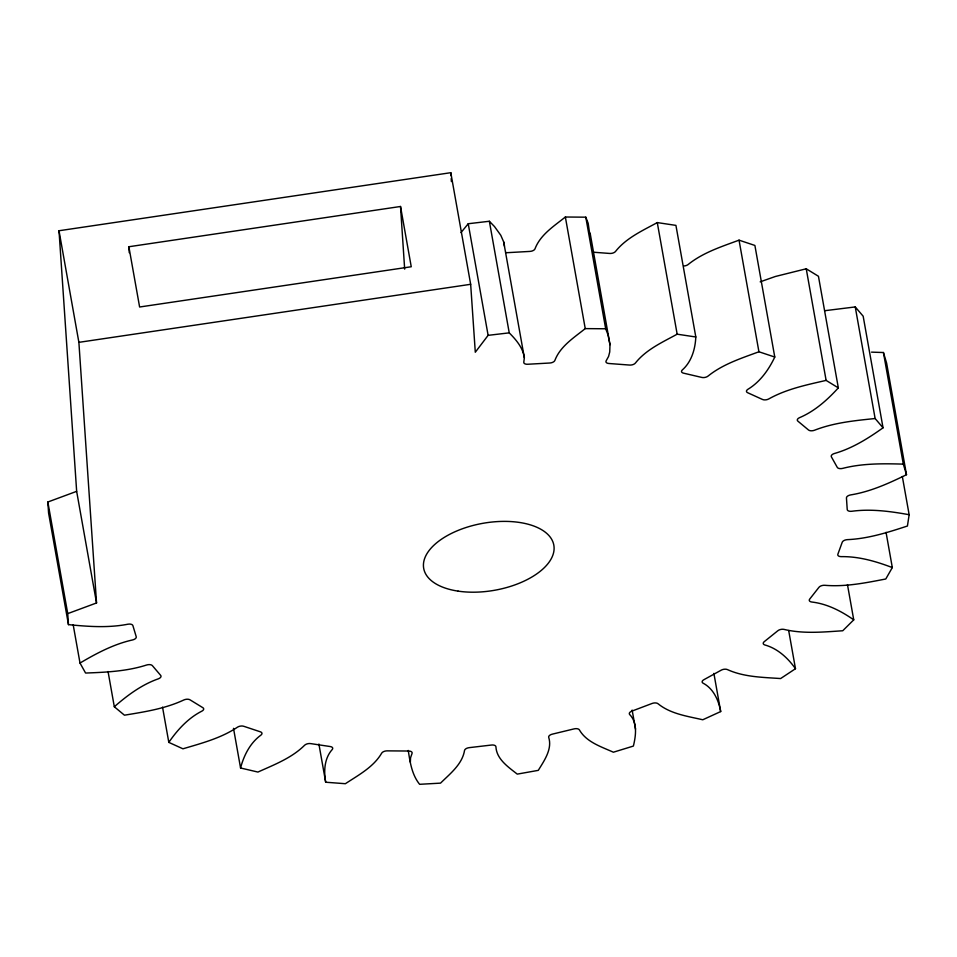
<?xml version="1.0" encoding="UTF-8"?>
<svg xmlns="http://www.w3.org/2000/svg" width="957" height="957" viewBox="0 0 957 957"><rect width="100%" height="100%" fill="white"/><g stroke="black" fill="none" stroke-linecap="round" stroke-linejoin="round"><path stroke-width="1.44" d="M590.014 236.02L588.172 223.292L585.792 217.179L565.36 217.012C554.067 226.067 540.322 234.728 535.011 248.808A4.606 2.369 -10.1 0 1 529.688 251.428L508 252.636A4.606 2.369 -10.1 0 1 505.798 252.492M590.122 233.113L609.992 344.711L609.729 351.973L608.58 356.423L606.164 360.825A4.606 2.369 -10.1 0 0 608.999 363.504L629.395 365.048A4.606 2.369 -10.1 0 0 635.412 363.038C646.071 349.58 662.411 342.247 677.161 334.184L695.811 336.984C695.261 349.042 691.564 361.866 682.209 370.06A4.606 2.369 -10.1 0 0 683.633 373.182L701.648 377.393A4.606 2.369 -10.1 0 0 708.036 376.101C722.81 364.174 741.34 358.265 758.925 351.769L774.775 357.045C768.722 369.797 760.097 381.963 747.824 389.355A4.606 2.369 -10.1 0 0 747.764 392.765L762.418 399.428A4.606 2.369 -10.1 0 0 768.83 398.913C786.463 389.032 806.595 384.87 826.118 380.396L838.332 387.872C827.327 399.978 814.694 411.247 799.478 417.695A4.606 2.369 -10.1 0 0 797.935 421.188L808.438 429.932A4.606 2.369 -10.1 0 0 814.539 430.231C833.81 422.683 854.685 420.613 875.129 418.532L883.036 427.815C868.095 438.462 852.173 448.462 834.372 453.51A4.606 2.369 -10.1 0 0 831.43 456.92L837.219 467.279A4.606 2.369 -10.1 0 0 842.674 468.38C862.424 463.296 883.072 463.535 903.312 464.121L906.494 474.696C888.718 483.393 870.32 491.731 850.641 494.913A4.606 2.369 -10.1 0 0 846.455 498.035L847.22 509.447A4.606 2.369 -10.1 0 0 851.73 511.277C870.87 508.669 890.285 511.325 909.15 514.71L907.427 526.015C887.952 532.391 868.035 538.755 847.412 539.64A4.606 2.369 -10.1 0 0 842.196 542.32L837.889 554.175A4.606 2.369 -10.1 0 0 841.227 556.639C858.812 556.34 876.026 561.376 892.319 567.573L885.787 578.985C865.762 582.849 845.318 587.036 824.838 585.301A4.606 2.369 -10.1 0 0 818.893 587.383L809.742 599.046A4.606 2.369 -10.1 0 0 811.715 602.013C827.075 603.771 841.239 611.08 853.74 619.849L842.746 630.759C823.295 632.039 803.306 634.013 784.142 629.419A4.606 2.369 -10.1 0 0 777.778 630.795L764.296 641.633A4.606 2.369 -10.1 0 0 764.799 644.946C777.646 648.499 787.946 658.045 795.482 668.716L780.625 678.549C762.801 677.305 744.067 677.125 727.523 669.625A4.606 2.369 -10.1 0 0 721.099 670.223L703.993 679.649A4.606 2.369 -10.1 0 0 703 683.131C713.527 688.562 718.683 700.428 720.681 711.565L702.773 719.772C687.473 716.219 670.546 713.97 658.045 703.742A4.606 2.369 -10.1 0 0 651.884 703.539L632.087 711.039A4.606 2.369 -10.1 0 0 629.646 714.496C637.733 722.786 635.867 735.801 633.39 746.065L613.377 752.214C601.247 746.723 586.426 742.13 579.428 729.94A4.606 2.369 -10.1 0 0 573.877 728.935L552.452 734.115A4.606 2.369 -10.1 0 0 548.708 737.357C552.476 749.152 544.162 760.719 538.289 770.361L517.259 774.117C508.382 767.119 496.539 759.188 495.929 746.807A4.606 2.369 -10.1 0 0 491.276 745.06L469.385 747.632A4.606 2.369 -10.1 0 0 464.528 750.491C462.255 764.344 449.969 773.794 440.531 783.137L419.609 784.309C411.857 774.656 410.063 762.286 408.256 750.444M410.35 762.191L410.541 757.824L412.048 753.422A4.606 2.369 -10.1 0 0 408.555 751.03L387.37 750.862A4.606 2.369 -10.1 0 0 381.664 753.183C373.529 767.107 358.444 775.086 345.369 783.711L325.691 782.228L318.896 744.044M460.987 232.599L468.236 223.735L489.362 221.258L494.494 226.558L500.798 235.302L503.705 241.989L524.352 357.81L523.79 362.153A4.606 2.369 -10.1 0 0 527.881 364.246L549.569 363.026A4.606 2.369 -10.1 0 0 554.881 360.418C560.204 346.326 573.949 337.677 585.241 328.61L605.673 328.777L608.054 334.902L609.992 344.711M325.691 782.228C323.669 771.115 324.327 758.207 332.294 749.451A4.606 2.369 -10.1 0 0 330.141 746.532L310.81 743.625A4.606 2.369 -10.1 0 0 304.565 745.288C291.694 758.064 274.192 764.715 257.935 772.06L240.566 767.993C243.879 755.384 250.196 742.859 260.974 735.084A4.606 2.369 -10.1 0 0 260.292 731.794L243.844 726.315A4.606 2.369 -10.1 0 0 237.408 727.224C221.043 738.182 201.616 743.266 182.943 748.805L168.815 742.381L162.534 707.139M168.815 742.381C177.464 729.82 188.17 718.073 201.951 711.099A4.606 2.369 -10.1 0 0 202.752 707.63L190.096 699.878A4.606 2.369 -10.1 0 0 183.792 699.986C165.19 708.718 144.567 711.876 124.446 715.19L114.314 706.756L108.045 671.515M524.352 357.81C523.06 347.822 516.098 339.759 509.232 332.857L488.118 335.345L475.294 352.236L470.665 284.301L450.795 172.691L59.011 230.745L76.656 491.348L96.537 602.958L67.732 613.616L68.461 624.622C88.164 626.608 108.32 628.043 127.891 624.215A4.606 2.369 -10.1 0 1 132.915 625.687L136.205 636.656A4.606 2.369 -10.1 0 1 132.616 639.934C113.775 644.109 96.501 653.332 80.005 663.045L85.58 673.046C106.071 672.269 126.958 671.336 146.612 665.007A4.606 2.369 -10.1 0 1 152.438 665.713L160.632 675.343A4.606 2.369 -10.1 0 1 158.372 678.812C141.792 684.614 127.425 695.296 114.314 706.756M695.811 336.984L675.929 225.385L657.28 222.586C642.53 230.649 626.201 237.97 615.53 251.44A4.606 2.369 -10.1 0 1 609.525 253.438L593.496 252.229M760.193 281.837L775.361 276.489L806.237 268.785L818.45 276.274L838.332 387.872M68.461 624.622L48.58 513.024L47.85 502.006L76.656 491.348M774.775 357.045L754.894 245.447L739.043 240.159C721.47 246.667 702.928 252.576 688.155 264.503A4.606 2.369 -10.1 0 1 683.956 265.974M128.872 246.739L400.516 206.485L411.247 266.752L139.614 307.006L128.872 246.739L129.267 252.708M96.537 602.958L78.881 342.343L470.665 284.301M825.078 310.666L855.247 306.934L863.166 316.205L883.036 427.815M871.528 352.14L883.431 352.523L886.613 363.098L906.494 474.696M503.705 241.989L504.471 246.2M883.431 352.523L903.312 464.121M902.343 476.538L909.15 514.71M855.247 306.934L875.129 418.532M886.05 532.331L892.319 567.573M806.237 268.785L826.118 380.396M847.459 584.595L853.74 619.849M739.043 240.159L758.925 351.769M788.676 630.543L795.482 668.716M657.28 222.586L677.161 334.184M713.886 673.381L720.681 711.565M585.792 217.179L605.673 328.777M565.36 217.012L585.241 328.61M632.134 710.07L635.532 729.162M489.362 221.258L509.232 332.857M468.236 223.735L488.118 335.345M233.508 728.349L240.566 767.993M59.011 230.745L78.881 342.343M73.199 624.861L80.005 663.045M47.85 502.006L67.732 613.616M450.795 172.691L450.986 175.645M451.19 178.6L451.393 181.555M400.516 206.485L404.667 269.144M458.08 591.127A66.093 33.985 -10.1 0 0 554.067 547.117A66.093 33.985 -10.1 0 0 454.156 532.128A66.093 33.985 -10.1 0 0 458.08 591.127"/></g></svg>
